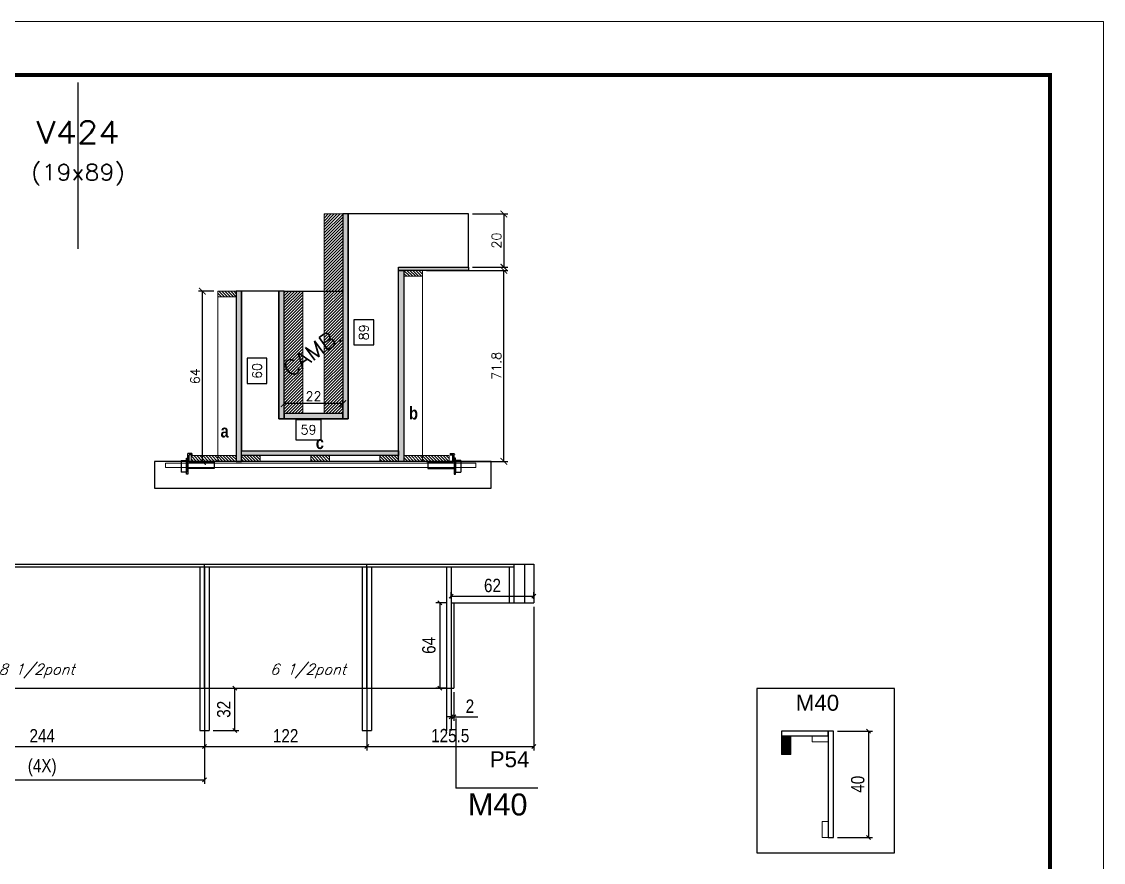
# Model space of a CAD drawing. Extents: x 137137 to 143418, y 10464 to 34486.
# Drawn here: x 139394 to 140207, y 23517 to 24149 of the extents above; entities that cross this region are included whole.
import ezdxf
from ezdxf.enums import TextEntityAlignment as Align

# ---------------------------------------------------------------- set-up
doc = ezdxf.new("R2010")
doc.units = 0
doc.linetypes.add('DASHED', pattern=[0.75, 0.5, -0.25])
doc.linetypes.add('HIDDEN', pattern=[0.375, 0.25, -0.125])
for name, color, linetype in [('220', 4, 'Continuous'), ('5', 5, 'Continuous'), ('barrote', 251, 'Continuous'), ('COTA', 241, 'Continuous'), ('Cota Seção (2x)', 4, 'Continuous'), ('detalhes', 4, 'Continuous'), ('NOMENCLATURA', 7, 'Continuous'), ('Painéis', 200, 'Continuous'), ('presilha', 1, 'Continuous'), ('SARR_2.2x7', 40, 'Continuous'), ('SARR_3.5x7', 81, 'Continuous'), ('texto', 7, 'Continuous'), ('Texto de Titulo', 7, 'Continuous'), ('Texto Qtd Sarr', 242, 'Continuous')]:
    doc.layers.add(name, color=color, linetype=linetype)
for name, color, linetype, lineweight in [('Folhas', 255, 'Continuous', 9), ('Hachura', 251, 'Continuous', 9), ('Madeira', 126, 'Continuous', 18), ('Sarr 2.2x7', 40, 'Continuous', 9), ('SARRAFO DE PRESSAO', 251, 'DASHED', 9), ('SCO-___-LAJ', 2, 'Continuous', 0), ('Texto Seção', 7, 'Continuous', 15)]:
    doc.layers.add(name, color=color, linetype=linetype, lineweight=lineweight)
doc.styles.add('COTA TECNICA', font='techl___.ttf', dxfattribs={"height": 10})
doc.styles.add('REGUA-120', font='ROMANS.shx', dxfattribs={"height": 15})
doc.styles.add('Romans', font='romans.shx')
doc.styles.get("Standard").update_dxf_attribs({"font": 'arial.ttf'})
doc.styles.add('TECNICA', font='techb___.ttf', dxfattribs={"height": 10})
doc.dimstyles.new('Cota Seção (2x)', dxfattribs={"dimtxt": 7, "dimasz": 5, "dimexe": 3, "dimexo": 3, "dimgap": 2, "dimtad": 3, "dimdec": 1, "dimlfac": 0.5, "dimzin": 12, "dimdsep": 46, "dimtxsty": 'Romans', "dimblk": 'ARCHTICK', "dimcen": 0, "dimclrd": 4, "dimclre": 4, "dimclrt": 1, "dimadec": 1, "dimazin": 3, "dimtfac": 1, "dimtdec": 1, "dimtmove": 0, "dimatfit": 3, "dimldrblk": 'OBLIQUE', "dimfxl": 1, "dimtolj": 1, "dimtzin": 12, "dimarcsym": 0})
doc.dimstyles.new('Cota Seção interna', dxfattribs={"dimtxt": 7, "dimasz": 6, "dimexe": 0.18, "dimexo": 2, "dimgap": -4, "dimtad": 3, "dimdec": 1, "dimlfac": 0.5, "dimzin": 12, "dimdsep": 46, "dimtxsty": 'Romans', "dimblk": 'ARCHTICK', "dimcen": 0.09, "dimse1": 1, "dimse2": 1, "dimsd1": 1, "dimsd2": 1, "dimclrd": 180, "dimclre": 5, "dimclrt": 1, "dimadec": 0, "dimazin": 3, "dimtfac": 1, "dimtdec": 1, "dimtofl": 0, "dimtmove": 0, "dimatfit": 3, "dimldrblk": 'ARCHTICK', "dimfxl": 1, "dimtolj": 1, "dimtzin": 0, "dimarcsym": 0})
doc.dimstyles.new('PAINEL', dxfattribs={"dimtxt": 10, "dimasz": 3, "dimexe": 3, "dimexo": 3, "dimgap": 3, "dimtad": 1, "dimdec": 1, "dimzin": 12, "dimdsep": 46, "dimtxsty": 'COTA TECNICA', "dimblk1": 'OBLIQUE', "dimblk2": 'OBLIQUE', "dimsah": 1, "dimcen": 0.9, "dimclrd": 4, "dimclre": 4, "dimclrt": 240, "dimadec": 1, "dimazin": 3, "dimtfac": 1, "dimtdec": 1, "dimtmove": 0, "dimatfit": 3, "dimfxl": 1, "dimtolj": 1, "dimtzin": 12, "dimarcsym": 0})

# ---------------------------------------------------------------- blocks, each defined once
blk = doc.blocks.new('9999999999')
at = {"layer": 'Folhas'}
blk.add_lwpolyline([(98138.98, 34190.21), (99623.98, 34190.21), (99623.98, 35240.21), (98138.98, 35240.21)], close=True, dxfattribs=at)
at = {"layer": 'Folhas', "color": 30, "const_width": 3}
blk.add_lwpolyline([(98213.98, 34230.21), (99583.98, 34230.21), (99583.98, 35200.21), (98213.98, 35200.21)], close=True, dxfattribs=at)
blk = doc.blocks.new('titulo1')
at = {"layer": 'Defpoints', "color": 252, "linetype": 'HIDDEN', "ltscale": 2}
blk.add_line((0, 0), (0, 125), dxfattribs=at)
at = {"layer": 'Defpoints', "style": 'Romans', "oblique": 15}
blk.add_attdef('FOLHA', text='', height=10, dxfattribs=at).set_placement((0, 15.58), align=Align.MIDDLE_CENTER)
at = {"layer": 'Texto Qtd Sarr', "color": 3, "style": 'Romans', "oblique": 15}
for tag, height, p in [('TITULO', 17, (0, 71.45)), ('SEÇÃO', 12, (0, 41.55))]:
    blk.add_attdef(tag, text='', height=height, dxfattribs=at).set_placement(p, align=Align.MIDDLE_CENTER)
blk = doc.blocks.new('_Oblique')
at = {"color": 0, "linetype": 'ByBlock', "lineweight": -2}
blk.add_line((-0.5, -0.5), (0.5, 0.5), dxfattribs=at)
blk = doc.blocks.new('*D874')
at = {"layer": 'COTA', "color": 4, "linetype": 'ByBlock', "lineweight": -2, "transparency": 16777216}
for p, q in [((139287.54, 23644.78), (139287.54, 23600.83)), ((139531.54, 23644.78), (139531.54, 23600.83)), ((139287.54, 23603.83), (139531.54, 23603.83))]:
    blk.add_line(p, q, dxfattribs=at)
at = {"layer": 'Defpoints', "color": 0, "linetype": 'ByBlock', "transparency": 16777216}
for p in [(139287.54, 23647.78), (139531.54, 23647.78), (139531.54, 23603.83)]:
    blk.add_point(p, dxfattribs=at)
at = {"layer": 'COTA', "color": 4, "linetype": 'ByBlock', "lineweight": -2, "transparency": 16777216, "xscale": 3, "yscale": 3, "zscale": 3, "rotation": 180}
blk.add_blockref('_Oblique', (139287.54, 23603.83), dxfattribs=at)
at = {"layer": 'COTA', "color": 4, "linetype": 'ByBlock', "lineweight": -2, "transparency": 16777216, "xscale": 3, "yscale": 3, "zscale": 3}
blk.add_blockref('_Oblique', (139531.54, 23603.83), dxfattribs=at)
at = {"layer": 'COTA', "color": 240, "linetype": 'ByBlock', "transparency": 16777216, "insert": (139409.54, 23611.9), "char_height": 10, "attachment_point": 5, "style": 'COTA TECNICA'}
blk.add_mtext('\\A1;244', dxfattribs=at)
blk = doc.blocks.new('*D887')
at = {"layer": 'COTA', "color": 4, "lineweight": -2, "ltscale": 25, "transparency": 16777216}
for p, q in [((139287.54, 23644.78), (139287.54, 23575.75)), ((139531.54, 23644.78), (139531.54, 23575.75)), ((139287.54, 23578.75), (139531.54, 23578.75))]:
    blk.add_line(p, q, dxfattribs=at)
at = {"layer": 'Defpoints', "color": 0, "ltscale": 25, "transparency": 16777216}
for p in [(139287.54, 23647.78), (139531.54, 23647.78), (139531.54, 23578.75)]:
    blk.add_point(p, dxfattribs=at)
at = {"layer": 'COTA', "color": 4, "lineweight": -2, "ltscale": 25, "transparency": 16777216, "xscale": 3, "yscale": 3, "zscale": 3, "rotation": 180}
blk.add_blockref('_Oblique', (139287.54, 23578.75), dxfattribs=at)
at = {"layer": 'COTA', "color": 4, "lineweight": -2, "ltscale": 25, "transparency": 16777216, "xscale": 3, "yscale": 3, "zscale": 3}
blk.add_blockref('_Oblique', (139531.54, 23578.75), dxfattribs=at)
at = {"layer": 'COTA', "color": 240, "ltscale": 25, "transparency": 16777216, "insert": (139409.54, 23587.97), "char_height": 10, "attachment_point": 5, "style": 'COTA TECNICA'}
blk.add_mtext('\\A1;(4X)', dxfattribs=at)
blk = doc.blocks.new('*D875')
at = {"layer": 'COTA', "color": 4, "lineweight": -2, "ltscale": 25, "transparency": 16777216}
for p, q in [((139531.54, 23644.78), (139531.54, 23600.83)), ((139653.54, 23644.78), (139653.54, 23600.83)), ((139531.54, 23603.83), (139653.54, 23603.83))]:
    blk.add_line(p, q, dxfattribs=at)
at = {"layer": 'Defpoints', "color": 0, "ltscale": 25, "transparency": 16777216}
for p in [(139531.54, 23647.78), (139653.54, 23647.78), (139653.54, 23603.83)]:
    blk.add_point(p, dxfattribs=at)
at = {"layer": 'COTA', "color": 4, "lineweight": -2, "ltscale": 25, "transparency": 16777216, "xscale": 3, "yscale": 3, "zscale": 3, "rotation": 180}
blk.add_blockref('_Oblique', (139531.54, 23603.83), dxfattribs=at)
at = {"layer": 'COTA', "color": 4, "lineweight": -2, "ltscale": 25, "transparency": 16777216, "xscale": 3, "yscale": 3, "zscale": 3}
blk.add_blockref('_Oblique', (139653.54, 23603.83), dxfattribs=at)
at = {"layer": 'COTA', "color": 240, "ltscale": 25, "transparency": 16777216, "insert": (139592.54, 23611.89), "char_height": 10, "attachment_point": 5, "style": 'COTA TECNICA'}
blk.add_mtext('\\A1;122', dxfattribs=at)
blk = doc.blocks.new('*D889')
at = {"layer": 'Defpoints', "color": 0, "linetype": 'ByBlock', "transparency": 16777216}
for p in [(140004.35, 23615.46), (140004.35, 23535.46), (140030.79, 23535.46)]:
    blk.add_point(p, dxfattribs=at)
at = {"layer": 'Sarr 2.2x7', "color": 4, "linetype": 'ByBlock', "lineweight": -2, "transparency": 16777216}
for p, q in [((140007.35, 23615.46), (140033.79, 23615.46)), ((140030.79, 23615.46), (140030.79, 23535.46)), ((140007.35, 23535.46), (140033.79, 23535.46))]:
    blk.add_line(p, q, dxfattribs=at)
at = {"layer": 'Sarr 2.2x7', "color": 4, "linetype": 'ByBlock', "lineweight": -2, "transparency": 16777216, "xscale": 3, "yscale": 3, "zscale": 3}
for p, rotation in [((140030.79, 23615.46), 90), ((140030.79, 23535.46), 270)]:
    blk.add_blockref('_Oblique', p, dxfattribs=dict(at, rotation=rotation))
at = {"layer": 'Sarr 2.2x7', "color": 240, "linetype": 'ByBlock', "transparency": 16777216, "insert": (140022.69, 23575.46), "char_height": 10, "attachment_point": 5, "rotation": 90, "style": 'COTA TECNICA'}
blk.add_mtext('\\A1;40', dxfattribs=at)
blk = doc.blocks.new('*D883')
at = {"layer": 'COTA', "color": 4, "lineweight": -2, "ltscale": 25, "transparency": 16777216}
for p, q in [((139717.04, 23644.78), (139717.04, 23623.13)), ((139719.04, 23644.78), (139719.04, 23623.13)), ((139717.04, 23626.13), (139714.04, 23626.13)), ((139717.04, 23626.13), (139719.04, 23626.13)), ((139719.04, 23626.13), (139737.15, 23626.13))]:
    blk.add_line(p, q, dxfattribs=at)
at = {"layer": 'Defpoints', "color": 0, "ltscale": 25, "transparency": 16777216}
for p in [(139717.04, 23647.78), (139719.04, 23647.78), (139719.04, 23626.13)]:
    blk.add_point(p, dxfattribs=at)
at = {"layer": 'COTA', "color": 4, "lineweight": -2, "ltscale": 25, "transparency": 16777216, "xscale": 3, "yscale": 3, "zscale": 3}
blk.add_blockref('_Oblique', (139717.04, 23626.13), dxfattribs=at)
at = {"layer": 'COTA', "color": 4, "lineweight": -2, "ltscale": 25, "transparency": 16777216, "xscale": 3, "yscale": 3, "zscale": 3, "rotation": 180}
blk.add_blockref('_Oblique', (139719.04, 23626.13), dxfattribs=at)
at = {"layer": 'COTA', "color": 240, "ltscale": 25, "transparency": 16777216, "insert": (139731.09, 23634.13), "char_height": 10, "attachment_point": 5, "style": 'COTA TECNICA'}
blk.add_mtext('\\A1;2', dxfattribs=at)
blk = doc.blocks.new('*D1317')
at = {"layer": 'COTA', "color": 4, "lineweight": -2, "ltscale": 25, "transparency": 16777216}
for p, q in [((139779.04, 23708.78), (139779.04, 23600.83)), ((139653.54, 23644.78), (139653.54, 23600.83)), ((139653.54, 23603.83), (139779.04, 23603.83))]:
    blk.add_line(p, q, dxfattribs=at)
at = {"layer": 'Defpoints', "color": 0, "ltscale": 25, "transparency": 16777216}
for p in [(139779.04, 23711.78), (139653.54, 23647.78), (139779.04, 23603.83)]:
    blk.add_point(p, dxfattribs=at)
at = {"layer": 'COTA', "color": 4, "lineweight": -2, "ltscale": 25, "transparency": 16777216, "xscale": 3, "yscale": 3, "zscale": 3, "rotation": 180}
blk.add_blockref('_Oblique', (139653.54, 23603.83), dxfattribs=at)
at = {"layer": 'COTA', "color": 4, "lineweight": -2, "ltscale": 25, "transparency": 16777216, "xscale": 3, "yscale": 3, "zscale": 3}
blk.add_blockref('_Oblique', (139779.04, 23603.83), dxfattribs=at)
at = {"layer": 'COTA', "color": 240, "ltscale": 25, "transparency": 16777216, "insert": (139716.29, 23611.94), "char_height": 10, "attachment_point": 5, "style": 'COTA TECNICA'}
blk.add_mtext('\\A1;125.5', dxfattribs=at)
blk = doc.blocks.new('*D1318')
at = {"layer": 'COTA', "color": 4, "lineweight": -2, "ltscale": 25, "transparency": 16777216}
for p, q in [((139717.04, 23714.78), (139717.04, 23719.7)), ((139717.04, 23716.7), (139779.04, 23716.7)), ((139779.04, 23714.78), (139779.04, 23719.7))]:
    blk.add_line(p, q, dxfattribs=at)
at = {"layer": 'Defpoints', "color": 0, "ltscale": 25, "transparency": 16777216}
for p in [(139779.04, 23716.7), (139717.04, 23711.78), (139779.04, 23711.78)]:
    blk.add_point(p, dxfattribs=at)
at = {"layer": 'COTA', "color": 4, "lineweight": -2, "ltscale": 25, "transparency": 16777216, "xscale": 3, "yscale": 3, "zscale": 3, "rotation": 180}
blk.add_blockref('_Oblique', (139717.04, 23716.7), dxfattribs=at)
at = {"layer": 'COTA', "color": 4, "lineweight": -2, "ltscale": 25, "transparency": 16777216, "xscale": 3, "yscale": 3, "zscale": 3}
blk.add_blockref('_Oblique', (139779.04, 23716.7), dxfattribs=at)
at = {"layer": 'COTA', "color": 240, "ltscale": 25, "transparency": 16777216, "insert": (139748.04, 23724.81), "char_height": 10, "attachment_point": 5, "style": 'COTA TECNICA'}
blk.add_mtext('\\A1;62', dxfattribs=at)
blk = doc.blocks.new('*D1319')
at = {"layer": 'COTA', "color": 4, "lineweight": -2, "ltscale": 25, "transparency": 16777216}
for p, q in [((139714.04, 23711.78), (139705.38, 23711.78)), ((139708.38, 23711.78), (139708.38, 23647.78)), ((139714.04, 23647.78), (139705.38, 23647.78))]:
    blk.add_line(p, q, dxfattribs=at)
at = {"layer": 'Defpoints', "color": 0, "ltscale": 25, "transparency": 16777216}
for p in [(139717.04, 23711.78), (139708.38, 23647.78), (139717.04, 23647.78)]:
    blk.add_point(p, dxfattribs=at)
at = {"layer": 'COTA', "color": 4, "lineweight": -2, "ltscale": 25, "transparency": 16777216, "xscale": 3, "yscale": 3, "zscale": 3}
for p, rotation in [((139708.38, 23711.78), 90), ((139708.38, 23647.78), 270)]:
    blk.add_blockref('_Oblique', p, dxfattribs=dict(at, rotation=rotation))
at = {"layer": 'COTA', "color": 240, "ltscale": 25, "transparency": 16777216, "insert": (139700.27, 23679.78), "char_height": 10, "attachment_point": 5, "rotation": 90, "style": 'COTA TECNICA'}
blk.add_mtext('\\A1;64', dxfattribs=at)
blk = doc.blocks.new('*D1320')
at = {"layer": 'Cota Seção (2x)', "color": 180, "lineweight": -2, "transparency": 16777216}
for p, q in [((139578.54, 23895.58), (139563.54, 23895.58)), ((139563.54, 23895.58), (139563.54, 23876.58)), ((139578.54, 23876.58), (139578.54, 23895.58)), ((139563.54, 23876.58), (139578.54, 23876.58))]:
    blk.add_line(p, q, dxfattribs=at)
at = {"layer": 'Defpoints', "color": 0, "transparency": 16777216}
for p in [(139591.48, 23946.08), (139564.92, 23826.08), (139582.54, 23826.08)]:
    blk.add_point(p, dxfattribs=at)
at = {"layer": 'Cota Seção (2x)', "color": 1, "transparency": 16777216, "insert": (139571.04, 23886.08), "char_height": 7, "attachment_point": 5, "rotation": 90, "style": 'Romans'}
blk.add_mtext('\\A1;60', dxfattribs=at)
blk = doc.blocks.new('_ArchTick')
at = {"color": 0, "linetype": 'ByBlock', "const_width": 0.15}
blk.add_lwpolyline([(-0.5, -0.5), (0.5, 0.5)], dxfattribs=at)
blk = doc.blocks.new('*D1321')
at = {"layer": 'COTA', "color": 4, "lineweight": -2, "transparency": 16777216}
for p, q in [((139591.48, 23857.08), (139591.48, 23864.56)), ((139635.48, 23861.56), (139591.48, 23861.56)), ((139635.48, 23857.08), (139635.48, 23864.56))]:
    blk.add_line(p, q, dxfattribs=at)
at = {"layer": 'Defpoints', "color": 0, "transparency": 16777216}
for p in [(139591.48, 23861.56), (139591.48, 23854.08), (139635.48, 23854.08)]:
    blk.add_point(p, dxfattribs=at)
at = {"layer": 'COTA', "color": 4, "lineweight": -2, "transparency": 16777216, "xscale": 5, "yscale": 5, "zscale": 5, "rotation": 180}
blk.add_blockref('_ArchTick', (139591.48, 23861.56), dxfattribs=at)
at = {"layer": 'COTA', "color": 4, "lineweight": -2, "transparency": 16777216, "xscale": 5, "yscale": 5, "zscale": 5}
blk.add_blockref('_ArchTick', (139635.48, 23861.56), dxfattribs=at)
at = {"layer": 'COTA', "color": 1, "transparency": 16777216, "insert": (139613.48, 23867.06), "char_height": 7, "attachment_point": 5, "style": 'Romans'}
blk.add_mtext('\\A1;22', dxfattribs=at)
blk = doc.blocks.new('*D1324')
at = {"layer": 'COTA', "color": 4, "lineweight": -2, "transparency": 16777216}
for p, q in [((139698.48, 23961.68), (139759.59, 23961.68)), ((139756.59, 23818.08), (139756.59, 23961.68)), ((139698.48, 23818.08), (139759.59, 23818.08))]:
    blk.add_line(p, q, dxfattribs=at)
at = {"layer": 'Defpoints', "color": 0, "transparency": 16777216}
for p in [(139695.48, 23961.68), (139756.59, 23961.68), (139695.48, 23818.08)]:
    blk.add_point(p, dxfattribs=at)
at = {"layer": 'COTA', "color": 4, "lineweight": -2, "transparency": 16777216, "xscale": 5, "yscale": 5, "zscale": 5}
for p, rotation in [((139756.59, 23961.68), 90), ((139756.59, 23818.08), 270)]:
    blk.add_blockref('_ArchTick', p, dxfattribs=dict(at, rotation=rotation))
at = {"layer": 'COTA', "color": 1, "transparency": 16777216, "insert": (139751.09, 23889.88), "char_height": 7, "attachment_point": 5, "rotation": 90, "style": 'Romans'}
blk.add_mtext('\\A1;71.8', dxfattribs=at)
blk = doc.blocks.new('*D1322')
at = {"layer": 'Cota Seção (2x)', "color": 180, "lineweight": -2, "transparency": 16777216}
for p, q in [((139619.31, 23849.41), (139600.31, 23849.41)), ((139600.31, 23849.41), (139600.31, 23834.41)), ((139619.31, 23834.41), (139619.31, 23849.41)), ((139600.31, 23834.41), (139619.31, 23834.41))]:
    blk.add_line(p, q, dxfattribs=at)
at = {"layer": 'Defpoints', "color": 0, "transparency": 16777216}
for p in [(139677.48, 23830.41), (139559.48, 23826.08), (139677.48, 23826.08)]:
    blk.add_point(p, dxfattribs=at)
at = {"layer": 'Cota Seção (2x)', "color": 1, "transparency": 16777216, "insert": (139609.81, 23841.91), "char_height": 7, "attachment_point": 5, "style": 'Romans'}
blk.add_mtext('\\A1;59', dxfattribs=at)
blk = doc.blocks.new('*D1323')
at = {"layer": 'Cota Seção (2x)', "color": 180, "lineweight": -2, "transparency": 16777216}
for p, q in [((139658.84, 23924.58), (139643.84, 23924.58)), ((139643.84, 23924.58), (139643.84, 23905.58)), ((139658.84, 23905.58), (139658.84, 23924.58)), ((139643.84, 23905.58), (139658.84, 23905.58))]:
    blk.add_line(p, q, dxfattribs=at)
at = {"layer": 'Defpoints', "color": 0, "transparency": 16777216}
for p in [(139662.84, 24004.08), (139667.31, 24004.08), (139667.31, 23826.08)]:
    blk.add_point(p, dxfattribs=at)
at = {"layer": 'Cota Seção (2x)', "color": 1, "transparency": 16777216, "insert": (139651.34, 23915.08), "char_height": 7, "attachment_point": 5, "rotation": 90, "style": 'Romans'}
blk.add_mtext('\\A1;89', dxfattribs=at)
blk = doc.blocks.new('PRESILHA METÁLICA 1')
at = {"layer": 'presilha'}
for p, q in [((0, 13), (6, 13)), ((0, 13), (0, 0)), ((6, 15.5), (7.5, 15.5)), ((6, -2.5), (6, 15.5)), ((6, 13), (6, 0)), ((7.5, 10.6), (7.5, 19.9)), ((7.5, 15.5), (7.5, -2.5)), ((12, 21), (8.6, 21)), ((9, 11.6), (9, 18.9)), ((12, 19.5), (9.6, 19.5)), ((12, 21), (12, 19.5)), ((6, 0), (0, 0)), ((37.5, 4.1), (7.5, 4.1)), ((37.5, 11), (9.6, 11)), ((37.5, 11), (37.5, 4.1)), ((7.5, -2.5), (6, -2.5))]:
    blk.add_line(p, q, dxfattribs=at)
for centre, radius, start, end in [((8.6, 19.9), 1.14, 90, 180), ((9.6, 18.9), 0.57, 90, 180), ((9.6, 11.6), 0.57, 180, 270)]:
    blk.add_arc(centre, radius, start, end, dxfattribs=at)
blk = doc.blocks.new('*D1325')
at = {"layer": 'COTA', "color": 4, "lineweight": -2, "transparency": 16777216}
for p, q in [((139538.48, 23946.08), (139526.97, 23946.08)), ((139529.97, 23818.08), (139529.97, 23946.08)), ((139538.49, 23818.08), (139526.97, 23818.08))]:
    blk.add_line(p, q, dxfattribs=at)
at = {"layer": 'Defpoints', "color": 0, "transparency": 16777216}
for p in [(139529.97, 23946.08), (139541.48, 23946.08), (139541.49, 23818.08)]:
    blk.add_point(p, dxfattribs=at)
at = {"layer": 'COTA', "color": 4, "lineweight": -2, "transparency": 16777216, "xscale": 5, "yscale": 5, "zscale": 5}
for p, rotation in [((139529.97, 23946.08), 90), ((139529.97, 23818.08), 270)]:
    blk.add_blockref('_ArchTick', p, dxfattribs=dict(at, rotation=rotation))
at = {"layer": 'COTA', "color": 1, "transparency": 16777216, "insert": (139524.47, 23882.08), "char_height": 7, "attachment_point": 5, "rotation": 90, "style": 'Romans'}
blk.add_mtext('\\A1;64', dxfattribs=at)
blk = doc.blocks.new('*D1326')
at = {"layer": 'COTA', "color": 4, "lineweight": -2, "transparency": 16777216}
for p, q in [((139733.06, 24004.08), (139759.59, 24004.08)), ((139756.59, 24004.08), (139756.59, 23964.08)), ((139733.06, 23964.08), (139759.59, 23964.08))]:
    blk.add_line(p, q, dxfattribs=at)
at = {"layer": 'Defpoints', "color": 0, "transparency": 16777216}
for p in [(139730.06, 24004.08), (139730.06, 23964.08), (139756.59, 23964.08)]:
    blk.add_point(p, dxfattribs=at)
at = {"layer": 'COTA', "color": 4, "lineweight": -2, "transparency": 16777216, "xscale": 5, "yscale": 5, "zscale": 5}
for p, rotation in [((139756.59, 24004.08), 90), ((139756.59, 23964.08), 270)]:
    blk.add_blockref('_ArchTick', p, dxfattribs=dict(at, rotation=rotation))
at = {"layer": 'COTA', "color": 1, "transparency": 16777216, "insert": (139751.09, 23984.08), "char_height": 7, "attachment_point": 5, "rotation": 90, "style": 'Romans'}
blk.add_mtext('\\A1;20', dxfattribs=at)
blk = doc.blocks.new('*D2025')
at = {"layer": 'COTA', "color": 4, "lineweight": -2, "ltscale": 25, "transparency": 16777216}
for p, q in [((139538.04, 23647.78), (139557.3, 23647.78)), ((139554.3, 23615.78), (139554.3, 23647.78)), ((139538.04, 23615.78), (139557.3, 23615.78))]:
    blk.add_line(p, q, dxfattribs=at)
at = {"layer": 'Defpoints', "color": 0, "ltscale": 25, "transparency": 16777216}
for p in [(139535.04, 23647.78), (139554.3, 23647.78), (139535.04, 23615.78)]:
    blk.add_point(p, dxfattribs=at)
at = {"layer": 'COTA', "color": 4, "lineweight": -2, "ltscale": 25, "transparency": 16777216, "xscale": 3, "yscale": 3, "zscale": 3}
for p, rotation in [((139554.3, 23647.78), 90), ((139554.3, 23615.78), 270)]:
    blk.add_blockref('_Oblique', p, dxfattribs=dict(at, rotation=rotation))
at = {"layer": 'COTA', "color": 240, "ltscale": 25, "transparency": 16777216, "insert": (139546.08, 23631.78), "char_height": 10, "attachment_point": 5, "rotation": 90, "style": 'COTA TECNICA'}
blk.add_mtext('\\A1;32', dxfattribs=at)

msp = doc.modelspace()

# ---------------------------------------------------------------- hatches: boundary and pattern name
at = {"layer": 'Hachura'}
h = msp.add_hatch(dxfattribs=at)
h.set_pattern_fill('ANSI31', color=256, scale=0.5, angle=180, style=0)
h.set_pattern_definition([(225, (131469.0404, 997.4634), (1.12253202, -1.12253202), [])])
h.paths.add_polyline_path([(139635.48, 24004.08), (139621.48, 24004.08), (139621.48, 23854.08), (139635.48, 23854.08)])
h = msp.add_hatch(color=256, dxfattribs=at)
h.dxf.hatch_style = 1
h.paths.add_polyline_path([(139639.48, 24004.08), (139635.48, 24004.08), (139635.48, 23850.08), (139639.48, 23850.08)])
h = msp.add_hatch(color=256, dxfattribs=at)
h.dxf.hatch_style = 1
h.paths.add_polyline_path([(139677.48, 23961.68), (139677.48, 23964.08), (139730.06, 23964.08), (139730.06, 23961.68)])
h = msp.add_hatch(color=256, dxfattribs=at)
h.dxf.hatch_style = 1
h.paths.add_polyline_path([(139677.48, 23961.68), (139681.48, 23961.68), (139681.48, 23818.08), (139677.48, 23818.08)])
h = msp.add_hatch(dxfattribs=at)
h.set_pattern_fill('ANSI31', color=256, scale=0.5, angle=270, style=0)
h.set_pattern_definition([(315, (162429.3043, 15654.0399), (1.12253202, 1.12253202), [])])
h.paths.add_polyline_path([(139695.48, 23957.28), (139695.48, 23961.68), (139681.48, 23961.68), (139681.48, 23957.28)])
h = msp.add_hatch(dxfattribs=at)
h.set_pattern_fill('ANSI31', color=256, scale=0.5, angle=270, style=0)
h.set_pattern_definition([(315, (162447.3043, 15638.4399), (1.12253202, 1.12253202), [])])
h.paths.add_polyline_path([(139541.48, 23941.68), (139541.48, 23946.08), (139555.48, 23946.08), (139555.48, 23941.68)])
h = msp.add_hatch(color=256, dxfattribs=at)
h.dxf.hatch_style = 1
h.paths.add_polyline_path([(139559.48, 23946.08), (139555.48, 23946.08), (139555.48, 23818.08), (139559.48, 23818.08)])
h = msp.add_hatch(color=256, dxfattribs=at)
h.dxf.hatch_style = 1
h.paths.add_polyline_path([(139591.48, 23946.08), (139587.48, 23946.08), (139587.48, 23850.08), (139591.48, 23850.08)])
h = msp.add_hatch(dxfattribs=at)
h.set_pattern_fill('ANSI31', color=256, scale=0.5, angle=180, style=0)
h.set_pattern_definition([(225, (131439.0404, 997.4634), (1.12253202, -1.12253202), [])])
h.paths.add_polyline_path([(139605.48, 23946.08), (139591.48, 23946.08), (139591.48, 23854.08), (139605.48, 23854.08)])
h = msp.add_hatch(color=256, dxfattribs=at)
h.dxf.hatch_style = 1
h.paths.add_polyline_path([(139635.48, 23850.08), (139635.48, 23854.08), (139591.48, 23854.08), (139591.48, 23850.08)])
h = msp.add_hatch(dxfattribs=at)
h.set_pattern_fill('ANSI31', color=256, scale=0.5, angle=270, style=0)
h.set_pattern_definition([(315, (162413.3064, 15588.4399), (1.12253202, 1.12253202), [])])
h.paths.add_polyline_path([(139541.49, 23818.08), (139541.49, 23822.48), (139521.49, 23822.48), (139521.49, 23818.08)])
h = msp.add_hatch(dxfattribs=at)
h.set_pattern_fill('ANSI31', color=256, scale=0.5, angle=270, style=0)
h.set_pattern_definition([(315, (162498.1064, 15588.4399), (1.12253202, 1.12253202), [])])
h.paths.add_polyline_path([(139541.49, 23818.08), (139541.49, 23822.48), (139555.49, 23822.48), (139555.49, 23818.08)])
h = msp.add_hatch(color=256, dxfattribs=at)
h.dxf.hatch_style = 1
h.paths.add_polyline_path([(139559.48, 23822.48), (139559.48, 23826.08), (139677.48, 23826.08), (139677.48, 23822.48)])
h = msp.add_hatch(dxfattribs=at)
h.set_pattern_fill('ANSI31', color=256, scale=0.5, angle=270, style=0)
h.set_pattern_definition([(315, (162516.1043, 15588.4399), (1.12253202, 1.12253202), [])])
h.paths.add_polyline_path([(139559.48, 23818.08), (139559.48, 23822.48), (139573.48, 23822.48), (139573.48, 23818.08)])
h = msp.add_hatch(dxfattribs=at)
h.set_pattern_fill('ANSI31', color=256, scale=0.5, angle=270, style=0)
h.set_pattern_definition([(315, (162568.1043, 15588.4399), (1.12253202, 1.12253202), [])])
h.paths.add_polyline_path([(139611.48, 23818.08), (139611.48, 23822.48), (139625.48, 23822.48), (139625.48, 23818.08)])
h = msp.add_hatch(dxfattribs=at)
h.set_pattern_fill('ANSI31', color=256, scale=0.5, angle=270, style=0)
h.set_pattern_definition([(315, (162620.1043, 15588.4399), (1.12253202, 1.12253202), [])])
h.paths.add_polyline_path([(139663.48, 23818.08), (139663.48, 23822.48), (139677.48, 23822.48), (139677.48, 23818.08)])
h = msp.add_hatch(dxfattribs=at)
h.set_pattern_fill('ANSI31', color=256, scale=0.5, angle=270, style=0)
h.set_pattern_definition([(315, (162480.1064, 15588.4399), (1.12253202, 1.12253202), [])])
h.paths.add_polyline_path([(139695.48, 23818.08), (139695.48, 23822.48), (139681.48, 23822.48), (139681.48, 23818.08)])
h = msp.add_hatch(dxfattribs=at)
h.set_pattern_fill('ANSI31', color=256, scale=0.5, angle=270, style=0)
h.set_pattern_definition([(315, (162587.3043, 15588.4399), (1.12253202, 1.12253202), [])])
h.paths.add_polyline_path([(139715.48, 23818.08), (139715.48, 23822.48), (139695.48, 23822.48), (139695.48, 23818.08)])
at = {"layer": 'Madeira'}
h = msp.add_hatch(dxfattribs=at)
h.set_pattern_fill('ANSI31', color=256, scale=0.2, angle=450, style=0)
h.set_pattern_definition([(135, (123399.3706, 36883.76963), (-0.449012806, -0.449012806), [])])
h.paths.add_polyline_path([(139965.39, 23597.86), (139972.39, 23597.86), (139972.39, 23611.86), (139965.39, 23611.86)])

# ---------------------------------------------------------------- linework, layer by layer
at = {"linetype": 'ByBlock'}
msp.add_lwpolyline([(140050.3, 23647.43), (139946.86, 23647.43), (139946.86, 23523.88), (140050.3, 23523.88)], close=True, dxfattribs=at)
at = {"layer": '220'}
msp.add_lwpolyline([(139730.06, 23964.08), (139730.06, 24004.08), (139639.48, 24004.08), (139639.48, 23850.08), (139587.48, 23850.08), (139587.48, 23946.08), (139559.48, 23946.08), (139559.48, 23826.08), (139677.48, 23826.08), (139677.48, 23964.08)], close=True, dxfattribs=at)
at = {"layer": 'barrote'}
msp.add_lwpolyline([(139494.09, 23798.08), (139747.05, 23798.08), (139747.05, 23818.08), (139494.09, 23818.08)], close=True, dxfattribs=at)
at = {"layer": 'Madeira'}
for points in [[(139635.48, 24004.08), (139621.48, 24004.08), (139621.48, 23854.08), (139635.48, 23854.08)], [(139695.48, 23957.28), (139695.48, 23961.68), (139681.48, 23961.68), (139681.48, 23957.28)], [(139695.48, 23961.68), (139681.48, 23961.68), (139681.48, 23818.08), (139695.48, 23818.08)], [(139541.48, 23941.68), (139541.48, 23946.08), (139555.48, 23946.08), (139555.48, 23941.68)], [(139541.48, 23946.08), (139555.48, 23946.08), (139555.48, 23818.08), (139541.48, 23818.08)], [(139605.48, 23946.08), (139591.48, 23946.08), (139591.48, 23854.08), (139605.48, 23854.08)], [(139541.49, 23818.08), (139541.49, 23822.48), (139521.49, 23822.48), (139521.49, 23818.08)], [(139541.49, 23818.08), (139541.49, 23822.48), (139555.49, 23822.48), (139555.49, 23818.08)], [(139559.48, 23818.08), (139559.48, 23822.48), (139573.48, 23822.48), (139573.48, 23818.08)], [(139625.48, 23818.08), (139625.48, 23822.48), (139611.48, 23822.48), (139611.48, 23818.08)], [(139677.48, 23818.08), (139677.48, 23822.48), (139663.48, 23822.48), (139663.48, 23818.08)], [(139695.48, 23818.08), (139695.48, 23822.48), (139681.48, 23822.48), (139681.48, 23818.08)], [(139715.48, 23818.08), (139715.48, 23822.48), (139695.48, 23822.48), (139695.48, 23818.08)], [(139965.39, 23611.86), (139972.39, 23611.86), (139972.39, 23597.86), (139965.39, 23597.86)]]:
    msp.add_lwpolyline(points, close=True, dxfattribs=at)
at = {"layer": 'NOMENCLATURA', "linetype": 'Continuous'}
for p in [(139720.54, 23624.9), (139782.03, 23572.5)]:
    msp.add_line(p, (139720.54, 23572.5), dxfattribs=at)
at = {"layer": 'Painéis', "ltscale": 25}
for p, q in [((139591.48, 23946.08), (139635.48, 23946.08)), ((139779.04, 23740.78), (139779.04, 23711.78)), ((139717.04, 23711.78), (139717.04, 23647.78)), ((139719.04, 23711.78), (139719.04, 23647.78))]:
    msp.add_line(p, q, dxfattribs=at)
at = {"layer": 'Painéis', "linetype": 'ByBlock'}
for p, q in [((139041.54, 23740.78), (139779.04, 23740.78)), ((139531.54, 23647.78), (139531.54, 23740.78)), ((139653.54, 23647.78), (139653.54, 23740.78)), ((139717.04, 23711.78), (139779.04, 23711.78)), ((139719.04, 23656.78), (139719.04, 23656.78)), ((139041.54, 23647.78), (139719.04, 23647.78))]:
    msp.add_line(p, q, dxfattribs=at)
at = {"layer": 'Painéis'}
for points in [[(139639.48, 24004.08), (139635.48, 24004.08), (139635.48, 23850.08), (139639.48, 23850.08)], [(139677.48, 23961.68), (139677.48, 23964.08), (139730.06, 23964.08), (139730.06, 23961.68)], [(139677.48, 23961.68), (139681.48, 23961.68), (139681.48, 23818.08), (139677.48, 23818.08)], [(139559.48, 23946.08), (139555.48, 23946.08), (139555.48, 23818.08), (139559.48, 23818.08)], [(139591.48, 23946.08), (139587.48, 23946.08), (139587.48, 23850.08), (139591.48, 23850.08)], [(139635.48, 23850.08), (139635.48, 23854.08), (139591.48, 23854.08), (139591.48, 23850.08)], [(139559.48, 23822.48), (139559.48, 23826.08), (139677.48, 23826.08), (139677.48, 23822.48)], [(140000.35, 23535.46), (140004.35, 23535.46), (140004.35, 23615.46), (140000.35, 23615.46)]]:
    msp.add_lwpolyline(points, close=True, dxfattribs=at)
at = {"layer": 'Painéis', "linetype": 'ByBlock'}
msp.add_lwpolyline([(140000.35, 23615.46), (139965.4, 23615.46), (139965.4, 23611.86), (140000.35, 23611.86), (140000.35, 23615.46)], dxfattribs=at)
at = {"layer": 'Sarr 2.2x7', "linetype": 'ByBlock'}
for points in [[(140000.35, 23611.86), (139988.35, 23611.86), (139988.35, 23607.46), (140000.35, 23607.46), (140000.35, 23611.86)], [(140000.35, 23535.46), (140000.35, 23547.46), (139995.95, 23547.46), (139995.95, 23535.46), (140000.35, 23535.46)]]:
    msp.add_lwpolyline(points, dxfattribs=at)
at = {"layer": 'SARR_2.2x7', "linetype": 'Continuous'}
for p, q in [((139531.54, 23738.58), (139287.54, 23738.58)), ((139531.54, 23738.58), (139531.54, 23738.58)), ((139653.54, 23738.58), (139531.54, 23738.58)), ((139764.04, 23738.58), (139653.54, 23738.58)), ((139772.04, 23740.78), (139772.04, 23711.78))]:
    msp.add_line(p, q, dxfattribs=at)
at = {"layer": 'SARR_3.5x7'}
for p, q in [((139528.04, 23738.58), (139528.04, 23615.78)), ((139531.54, 23738.58), (139531.54, 23615.78)), ((139535.04, 23738.58), (139535.04, 23615.78)), ((139650.04, 23738.58), (139650.04, 23615.78)), ((139653.54, 23738.58), (139653.54, 23615.78)), ((139657.04, 23738.58), (139657.04, 23615.78)), ((139713.54, 23738.58), (139713.54, 23615.78)), ((139717.04, 23738.58), (139717.04, 23615.78)), ((139760.54, 23738.58), (139760.54, 23711.78)), ((139764.04, 23740.78), (139764.04, 23711.78)), ((139528.04, 23615.78), (139535.04, 23615.78)), ((139650.04, 23615.78), (139657.04, 23615.78))]:
    msp.add_line(p, q, dxfattribs=at)
at = {"layer": 'SCO-___-LAJ', "color": 1}
msp.add_lwpolyline([(139502.17, 23816.75), (139735.48, 23816.75), (139735.48, 23813.55), (139502.17, 23813.55)], close=True, dxfattribs=at)

# ---------------------------------------------------------------- block references
at = {"layer": 'presilha', "yscale": 0.6666666666666666, "zscale": 0.6666666666666666}
for p, xscale in [((139513.91, 23810.12), 0.6666666666666666), ((139724.35, 23810.12), -0.6666666666666666)]:
    msp.add_blockref('PRESILHA METÁLICA 1', p, dxfattribs=dict(at, xscale=xscale))
at = {"layer": 'SARRAFO DE PRESSAO', "color": 6, "linetype": 'ByBlock'}
msp.add_blockref('9999999999', (40583.31, -11091.6), dxfattribs=at)
at = {"layer": 'Texto Seção'}
ref = msp.add_blockref('titulo1', (139436.49, 23977.92), dxfattribs=at)
ref.add_attrib('TITULO', 'V424', dxfattribs={"layer": 'Texto de Titulo', "color": 7, "height": 17, "style": 'Romans', "width": 1.1}).set_placement((139436.49, 24065.42), align=Align.MIDDLE_CENTER)
ref.add_attrib('SEÇÃO', '(19x89)', dxfattribs={"layer": 'Texto de Titulo', "color": 7, "height": 12, "style": 'Romans', "width": 1.1}).set_placement((139436.49, 24035.42), align=Align.MIDDLE_CENTER)

# ---------------------------------------------------------------- texts
at = {"layer": '5', "color": 7, "linetype": 'Continuous'}
msp.add_text('M40', height=12, rotation=359.99996, dxfattribs=at).set_placement((139976.04, 23630.72))
at = {"layer": '5', "linetype": 'Continuous'}
msp.add_text('P54', height=12, rotation=0.00004, dxfattribs=at).set_placement((139745.98, 23588.23))
at = {"layer": 'detalhes', "style": 'TECNICA'}
for s, p in [('b', (139685.31, 23849.6)), ('a', (139543.65, 23836.09)), ('c', (139615.21, 23827.39))]:
    msp.add_text(s, height=9.6, dxfattribs=at).set_placement(p)
at = {"layer": 'NOMENCLATURA', "linetype": 'Continuous'}
msp.add_text('M40', height=16.5, dxfattribs=at).set_placement((139729.53, 23552.01))
at = {"layer": 'texto', "color": 2, "char_height": 8, "attachment_point": 5, "style": 'Romans'}
for s, insert in [('{\\Q19;\\C256;8 1/2pont}', (139405.34, 23660.55)), ('{\\Q19;\\C256;6 1/2pont}', (139609.37, 23660.55))]:
    msp.add_mtext(s, dxfattribs=dict(at, insert=insert))
at = {"layer": 'Texto Seção', "style": 'REGUA-120', "width": 1.05}
msp.add_text('CAMB.', height=11.651, rotation=36.12614, dxfattribs=at).set_placement((139596.21, 23880.99))

# ---------------------------------------------------------------- dimensions: what is measured, and where the dimension line sits
at = {"layer": 'COTA'}
for base, p1, p2, picture, middle in [((139756.59, 23964.08), (139730.06, 24004.08), (139730.06, 23964.08), '*D1326', (139751.09, 23984.08)), ((139756.59, 23961.68), (139695.48, 23818.08), (139695.48, 23961.68), '*D1324', (139751.09, 23889.88)), ((139529.97, 23946.08), (139541.49, 23818.08), (139541.48, 23946.08), '*D1325', (139524.47, 23882.08))]:
    dim = msp.add_linear_dim(base=base, p1=p1, p2=p2, angle=90, dimstyle='Cota Seção (2x)', dxfattribs=at)
    dim.commit()
    dim.dimension.update_dxf_attribs({"geometry": picture, "text_midpoint": middle})
dim = msp.add_linear_dim(base=(139591.48, 23861.56), p1=(139635.48, 23854.08), p2=(139591.48, 23854.08), dimstyle='Cota Seção (2x)', dxfattribs=at)
dim.commit()
dim.dimension.update_dxf_attribs({"geometry": '*D1321', "text_midpoint": (139613.48, 23867.06)})
at = {"layer": 'COTA', "ltscale": 25}
for base, p1, p2, picture, middle in [((139779.04, 23716.7), (139717.04, 23711.78), (139779.04, 23711.78), '*D1318', (139748.04, 23724.81)), ((139779.04, 23603.83), (139653.54, 23647.78), (139779.04, 23711.78), '*D1317', (139716.29, 23611.94)), ((139653.54, 23603.83), (139531.54, 23647.78), (139653.54, 23647.78), '*D875', (139592.54, 23611.89)), ((139719.04, 23626.13), (139717.04, 23647.78), (139719.04, 23647.78), '*D883', (139731.09, 23634.13))]:
    dim = msp.add_linear_dim(base=base, p1=p1, p2=p2, dimstyle='PAINEL', dxfattribs=at)
    dim.commit()
    dim.dimension.update_dxf_attribs({"geometry": picture, "text_midpoint": middle})
for base, p1, p2, picture, middle in [((139708.38, 23647.78), (139717.04, 23711.78), (139717.04, 23647.78), '*D1319', (139700.27, 23679.78)), ((139554.3, 23647.78), (139535.04, 23615.78), (139535.04, 23647.78), '*D2025', (139546.08, 23631.78))]:
    dim = msp.add_linear_dim(base=base, p1=p1, p2=p2, angle=90, dimstyle='PAINEL', dxfattribs=at)
    dim.commit()
    dim.dimension.update_dxf_attribs({"geometry": picture, "text_midpoint": middle})
at = {"layer": 'COTA', "linetype": 'ByBlock'}
dim = msp.add_linear_dim(base=(139531.54, 23603.83), p1=(139287.54, 23647.78), p2=(139531.54, 23647.78), dimstyle='PAINEL', override={"dimtmove": 1}, dxfattribs=at)
dim.commit()
dim.dimension.update_dxf_attribs({"geometry": '*D874', "text_midpoint": (139409.54, 23611.9)})
at = {"layer": 'COTA', "ltscale": 25}
dim = msp.add_linear_dim(base=(139531.54, 23578.75), p1=(139287.54, 23647.78), p2=(139531.54, 23647.78), text='(4X)', dimstyle='PAINEL', dxfattribs=at)
dim.commit()
dim.dimension.update_dxf_attribs({"geometry": '*D887', "text_midpoint": (139409.54, 23587.97)})
at = {"layer": 'Cota Seção (2x)'}
dim = msp.add_linear_dim(base=(139662.84, 24004.08), p1=(139667.31, 23826.08), p2=(139667.31, 24004.08), angle=90, dimstyle='Cota Seção interna', dxfattribs=at)
dim.commit()
dim.dimension.update_dxf_attribs({"geometry": '*D1323', "text_midpoint": (139651.34, 23915.08)})
dim = msp.add_linear_dim(base=(139582.54, 23826.08), p1=(139591.48, 23946.08), p2=(139564.92, 23826.08), angle=90, dimstyle='Cota Seção interna', dxfattribs=at)
dim.commit()
dim.dimension.update_dxf_attribs({"geometry": '*D1320', "text_midpoint": (139582.54, 23886.08), "dimtype": 160})
dim = msp.add_linear_dim(base=(139677.48, 23830.41), p1=(139559.48, 23826.08), p2=(139677.48, 23826.08), dimstyle='Cota Seção interna', dxfattribs=at)
dim.commit()
dim.dimension.update_dxf_attribs({"geometry": '*D1322', "text_midpoint": (139609.81, 23830.41), "dimtype": 160})
at = {"layer": 'Sarr 2.2x7', "linetype": 'ByBlock'}
dim = msp.add_linear_dim(base=(140030.79, 23535.46), p1=(140004.35, 23615.46), p2=(140004.35, 23535.46), angle=90, dimstyle='PAINEL', override={"dimlfac": 0.5}, dxfattribs=at)
dim.commit()
dim.dimension.update_dxf_attribs({"geometry": '*D889', "text_midpoint": (140022.69, 23575.46)})

doc.saveas('drawing.dxf')
